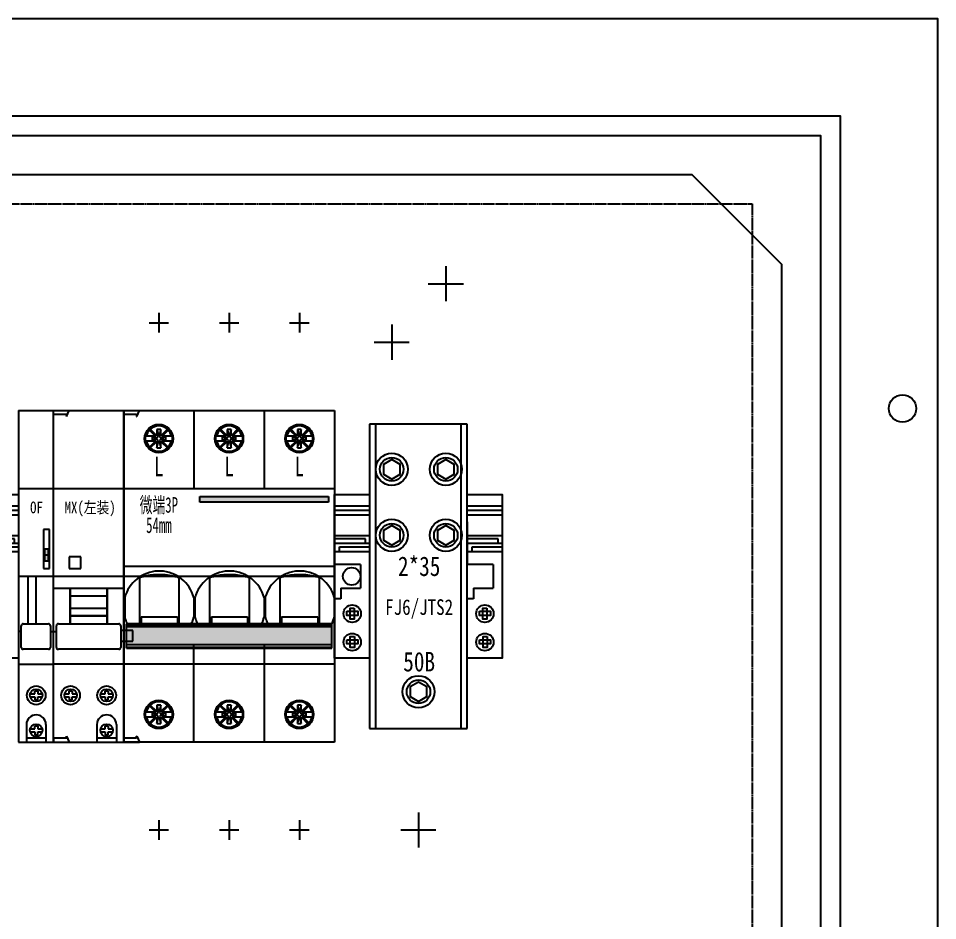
# Model space of a CAD drawing. Extents: x 990312 to 991012, y 80694 to 81594.
# Drawn here: x 990776.3 to 991011.9, y 81363.1 to 81594.4 of the extents above; entities that cross this region are included whole.
import ezdxf
from ezdxf.enums import TextEntityAlignment as Align

# ---------------------------------------------------------------- set-up
doc = ezdxf.new("R2010")
doc.units = 0
doc.header["$MEASUREMENT"] = 0
doc.linetypes.add('LYJS-XX', pattern=[0.35, 0.25, -0.1])
doc.linetypes.add('常规', pattern=[20, 10, 0, 10])
for name, color, linetype in [('EL-TEXT', 3, 'Continuous'), ('LY-JS-BJ', 7, 'Continuous'), ('LY-JS-YQJ', 7, 'Continuous')]:
    doc.layers.add(name, color=color, linetype=linetype)
doc.styles.add('-宋体', font='', dxfattribs={"width": 0.8})
doc.styles.add('LY-SJ-元器件', font='', dxfattribs={"width": 0.6, "height": 4})
doc.styles.get('-宋体').set_extended_font_data('SimSun')
doc.styles.get('LY-SJ-元器件').set_extended_font_data('SimSun')

# ---------------------------------------------------------------- blocks, each defined once
blk = doc.blocks.new('A$C7B1F7792')
at = {"layer": 'LY-JS-BJ', "color": 1}
blk.add_lwpolyline([(-287, 410), (287, 410), (310, 387), (310, -387), (287, -410), (-287, -410), (-310, -387), (-310, 387)], close=True, dxfattribs=at)
blk = doc.blocks.new('端子堵头')
at = {"layer": 'LY-JS-YQJ'}
for p, q in [((0, 39.03), (9, 39.03)), ((0, 37.96), (9, 37.96)), ((0, 36.73), (9, 36.73)), ((0, 35), (0, 24)), ((9, 35), (9, 24)), ((9, 34.58), (9, 33.47)), ((0, 31.48), (9, 31.48)), ((7.97, 30.59), (0, 30.59)), ((0, 29.53), (9, 29.53)), ((1.25, 27.32), (1.25, 28.56)), ((1.25, 28.56), (9, 28.56)), ((7.97, 29.53), (7.97, 30.59)), ((0, 27.32), (9, 27.32)), ((6.66, 24), (0, 24)), ((6.66, 24), (6.66, 18)), ((1.59, 18), (1.59, 15.27)), ((1.59, 18), (6.66, 18)), ((1.59, 15.27), (0, 15.27))]:
    blk.add_line(p, q, dxfattribs=at)
for points in [[(0, 42), (9, 42), (9, 0), (0, 0)], [(3.2, 12.05), (6.01, 12.05), (6.01, 10.99), (3.2, 10.99)], [(5.06, 12.84), (5.06, 10.03), (3.99, 10.03), (3.99, 12.84)], [(3.2, 4.76), (6.01, 4.76), (6.01, 3.69), (3.2, 3.69)], [(5.13, 5.6), (5.13, 2.79), (4.06, 2.79), (4.06, 5.6)]]:
    blk.add_lwpolyline(points, close=True, dxfattribs=at)
for centre in [(4.54, 11.43), (4.54, 4.14)]:
    blk.add_circle(centre, 2.23, dxfattribs=at)
blk = doc.blocks.new('端子50B-2x35 1只')
at = {"color": 1}
for p, q in [((19.53, 118.51), (19.53, 109.51)), ((15.03, 114), (24.03, 114)), ((5.68, 103.51), (5.68, 94.51)), ((1.18, 99), (10.18, 99)), ((12.5, -21.5), (12.5, -30.5)), ((8, -26.01), (17, -26.01))]:
    blk.add_line(p, q, dxfattribs=at)
for p, q in [((25, 78), (0, 78)), ((0, 78), (0, 0)), ((1.5, 78), (1.5, 0)), ((23.5, 0), (23.5, 78)), ((25, 0), (25, 78)), ((0, 0), (25, 0))]:
    blk.add_line(p, q)
for points in [[(5.69, 63.93), (7.85, 65.19), (7.84, 67.68), (5.67, 68.92), (3.52, 67.67), (3.53, 65.17)], [(19.54, 63.93), (21.7, 65.19), (21.69, 67.68), (19.53, 68.92), (17.37, 67.67), (17.38, 65.17)], [(5.69, 47.02), (7.85, 48.27), (7.84, 50.77), (5.67, 52.01), (3.52, 50.75), (3.53, 48.26)], [(19.54, 47.02), (21.7, 48.27), (21.69, 50.77), (19.53, 52.01), (17.37, 50.75), (17.38, 48.26)], [(12.55, 6.92), (14.7, 8.18), (14.7, 10.67), (12.53, 11.91), (10.37, 10.66), (10.38, 8.16)]]:
    blk.add_lwpolyline(points, close=True)
for centre, radius in [((5.68, 66.43), 4.11), ((5.68, 66.43), 3.02), ((19.53, 66.43), 4.11), ((19.53, 66.43), 3.02), ((5.68, 49.51), 4.11), ((5.68, 49.51), 3.02), ((19.53, 49.51), 4.11), ((19.53, 49.51), 3.02), ((12.54, 9.42), 4.11), ((12.54, 9.42), 3.02)]:
    blk.add_circle(centre, radius)
for p in [(-9, 18), (25, 18)]:
    blk.add_blockref('端子堵头', p)
at = {"layer": 'EL-TEXT', "color": 0, "linetype": 'ByBlock', "lineweight": -3, "style": '-宋体', "width": 0.8}
for s, height, p in [('2*35', 5, (12.7, 41.58)), ('FJ6/JTS2', 4, (12.7, 31.11)), ('50B', 5, (12.7, 17.12))]:
    blk.add_text(s, height=height, dxfattribs=at).set_placement(p, align=Align.MIDDLE_CENTER)
blk = doc.blocks.new('微端3P+MX+OF左-81mm-2022.1')
h = blk.add_hatch(color=3)
h.dxf.hatch_style = 1
h.paths.add_polyline_path([(79.5, 19), (79.5, 20.5), (46.5, 20.5), (46.5, 19)])
at = {"ltscale": 10}
h = blk.add_hatch(color=0, dxfattribs=at)
h.set_gradient(color1=(254, 251, 250), one_color=1, tint=1)
h.paths.add_polyline_path([(7.7, 5.5), (6.7, 5.5), (6.7, 4), (7.7, 4)])
h.paths.add_polyline_path([(6.7, 5.5), (7.7, 5.5), (7.7, 7), (6.7, 7)])
h = blk.add_hatch(color=0)
h.dxf.hatch_style = 1
h.paths.add_polyline_path([(80.3, -17.47), (80.3, -12.97), (27.7, -12.97), (27.7, -17.47)])
at = {"color": 1}
for p, q in [((36, 67.5), (36, 62.5)), ((54, 67.5), (54, 62.5)), ((72, 67.5), (72, 62.5)), ((33.5, 65), (38.5, 65)), ((51.5, 65), (56.5, 65)), ((69.5, 65), (74.5, 65)), ((27, 0), (81, 0)), ((36, -62.5), (36, -67.5)), ((54, -62.5), (54, -67.5)), ((72, -62.5), (72, -67.5)), ((33.5, -65), (38.5, -65)), ((51.5, -65), (56.5, -65)), ((69.5, -65), (74.5, -65))]:
    blk.add_line(p, q, dxfattribs=at)
at = {"color": 0}
for p, q in [((0, 42.5), (0, -42.5)), ((0, 42.5), (27, 42.5)), ((9, -42.5), (9, 42.5)), ((27, 42.5), (81, 42.5)), ((27, -42.5), (27, 42.5)), ((45, 42.5), (45, 22.5)), ((63, 42.5), (63, 22.5)), ((81, 42.5), (81, -42.5)), ((27, 22.5), (81, 22.5)), ((81, 2.5), (27, 2.5)), ((2.45, 0), (2.45, -12.16)), ((4.45, 0), (4.45, -12.16)), ((9, -3), (27, -3)), ((13.25, -3), (13.25, -12.16)), ((22.75, -3), (22.75, -12.16)), ((13.25, -5), (22.75, -5)), ((13.25, -8.16), (22.75, -8.16)), ((22.75, -10.16), (13.25, -10.16)), ((0.75, -18.21), (0.75, -12.66)), ((1.25, -12.16), (7.7, -12.16)), ((8.2, -12.66), (8.2, -18.21)), ((9.75, -18.21), (9.75, -12.66)), ((10.25, -12.16), (25.75, -12.16)), ((26.25, -12.66), (26.25, -18.21)), ((0.75, -14.16), (0, -14.16)), ((7.7, -18.71), (1.25, -18.71)), ((45, -42.5), (45, -17.47)), ((63, -17.47), (63, -42.5)), ((81, -22.5), (27, -22.5)), ((3.03, -30.1), (4.18, -30.1)), ((4.18, -30.1), (4.18, -29.35)), ((4.18, -29.35), (4.97, -29.35)), ((4.97, -29.35), (4.97, -30.1)), ((4.97, -30.1), (6.12, -30.1)), ((11.83, -30.1), (12.98, -30.1)), ((12.98, -30.1), (12.98, -29.35)), ((12.98, -29.35), (13.78, -29.35)), ((13.78, -29.35), (13.78, -30.1)), ((13.78, -30.1), (14.92, -30.1)), ((21.08, -30.1), (22.23, -30.1)), ((22.23, -30.1), (22.23, -29.35)), ((22.23, -29.35), (23.03, -29.35)), ((23.03, -29.35), (23.03, -30.1)), ((23.03, -30.1), (24.17, -30.1)), ((3.03, -30.9), (4.18, -30.9)), ((4.18, -30.9), (4.18, -31.65)), ((4.18, -31.65), (4.97, -31.65)), ((4.97, -30.9), (6.12, -30.9)), ((4.97, -31.65), (4.97, -30.9)), ((11.83, -30.9), (12.98, -30.9)), ((12.98, -30.9), (12.98, -31.65)), ((12.98, -31.65), (13.78, -31.65)), ((13.78, -31.65), (13.78, -30.9)), ((13.78, -30.9), (14.92, -30.9)), ((21.08, -30.9), (22.23, -30.9)), ((22.23, -30.9), (22.23, -31.65)), ((22.23, -31.65), (23.03, -31.65)), ((23.03, -31.65), (23.03, -30.9)), ((23.03, -30.9), (24.17, -30.9)), ((3.03, -39.06), (4.18, -39.06)), ((3.03, -39.86), (4.18, -39.86)), ((4.18, -39.06), (4.18, -38.31)), ((4.18, -38.31), (4.97, -38.31)), ((4.18, -39.86), (4.18, -40.61)), ((4.97, -38.31), (4.97, -39.06)), ((4.97, -39.06), (6.12, -39.06)), ((4.97, -40.61), (4.97, -39.86)), ((4.97, -39.86), (6.12, -39.86)), ((21.08, -39.06), (22.23, -39.06)), ((21.08, -39.86), (22.23, -39.86)), ((22.23, -39.06), (22.23, -38.31)), ((22.23, -38.31), (23.03, -38.31)), ((22.23, -39.86), (22.23, -40.61)), ((23.03, -38.31), (23.03, -39.06)), ((23.03, -39.06), (24.17, -39.06)), ((23.03, -39.86), (24.17, -39.86)), ((23.03, -40.61), (23.03, -39.86)), ((4.18, -40.61), (4.97, -40.61)), ((22.23, -40.61), (23.03, -40.61)), ((0, -42.5), (31, -42.5)), ((81, -42.5), (27, -42.5))]:
    blk.add_line(p, q, dxfattribs=at)
at = {"color": 0, "ltscale": 10}
for p, q in [((9, 42.5), (13, 42.5)), ((12.35, 40.96), (13, 42.5)), ((27, 42.5), (31, 42.5)), ((30.35, 40.96), (31, 42.5)), ((12.3, 41.5), (9, 41.5)), ((12.3, 41.5), (12.3, 40.96)), ((12.3, 40.96), (12.3, 40.96)), ((12.3, 40.96), (12.35, 40.96)), ((30.3, 41.5), (27, 41.5)), ((30.3, 41.5), (30.3, 40.96)), ((30.3, 40.96), (30.35, 40.96)), ((30.3, 40.96), (30.3, 40.96)), ((6.45, 12), (6.45, 2)), ((7.95, 12), (6.45, 12)), ((7.95, 2), (7.95, 12)), ((6.7, 7), (6.7, 4)), ((7.7, 7), (6.7, 7)), ((6.7, 5.5), (7.7, 5.5)), ((7.7, 4), (7.7, 7)), ((16, 5), (13, 5)), ((13, 5), (13, 2)), ((16, 2), (16, 5)), ((6.7, 4), (7.7, 4)), ((6.45, 2), (7.95, 2)), ((13, 2), (16, 2)), ((29.3, -13.86), (26.25, -13.86)), ((29.3, -16.58), (29.3, -13.86)), ((26.25, -16.58), (29.3, -16.58)), ((0, -22.5), (9, -22.5)), ((2.07, -38), (2.07, -42.5)), ((7.07, -38), (7.07, -42.5)), ((20.12, -38), (20.12, -42.5)), ((25.12, -38), (25.12, -42.5)), ((7.07, -41.5), (2.07, -41.5)), ((9, -41.5), (9, -42.5)), ((12.3, -41.5), (9, -41.5)), ((12.3, -41.5), (12.3, -40.96)), ((12.3, -40.96), (12.35, -40.96)), ((12.3, -40.96), (12.3, -40.96)), ((12.35, -40.96), (13, -42.5)), ((25.12, -41.5), (20.12, -41.5)), ((27, -41.5), (27, -42.5)), ((30.3, -41.5), (27, -41.5)), ((30.3, -40.96), (30.3, -40.96)), ((30.3, -41.5), (30.3, -40.96)), ((30.3, -40.96), (30.35, -40.96)), ((30.35, -40.96), (31, -42.5))]:
    blk.add_line(p, q, dxfattribs=at)
at = {"color": 0, "linetype": 'ByBlock'}
blk.add_line((27, 42.5), (27, -42.5), dxfattribs=at)
at = {"color": 0, "linetype": 'Continuous', "lineweight": 25}
for p, q in [((33.7, 37.82), (33.49, 37.61)), ((33.81, 37.71), (33.7, 37.82)), ((35.39, 36.13), (33.81, 37.71)), ((38.19, 37.71), (36.61, 36.13)), ((38.3, 37.82), (38.19, 37.71)), ((38.51, 37.61), (38.3, 37.82)), ((51.7, 37.82), (51.49, 37.61)), ((51.81, 37.71), (51.7, 37.82)), ((53.39, 36.13), (51.81, 37.71)), ((56.19, 37.71), (54.61, 36.13)), ((56.3, 37.82), (56.19, 37.71)), ((56.51, 37.61), (56.3, 37.82)), ((69.7, 37.82), (69.49, 37.61)), ((69.81, 37.71), (69.7, 37.82)), ((71.39, 36.13), (69.81, 37.71)), ((74.19, 37.71), (72.61, 36.13)), ((74.3, 37.82), (74.19, 37.71)), ((74.51, 37.61), (74.3, 37.82)), ((34.95, 35.91), (32.59, 35.91)), ((33.49, 37.61), (33.6, 37.5)), ((33.6, 37.5), (35.15, 35.95)), ((34.25, 35.91), (34.25, 34.71)), ((34.25, 35.91), (35, 35.46)), ((35, 35.46), (35, 35.16)), ((35.25, 35.46), (35, 35.46)), ((36.5, 37.66), (35.5, 37.66)), ((35.5, 37.66), (35.5, 36.46)), ((35.5, 37.66), (35.85, 36.31)), ((35.5, 36.46), (35.85, 35.96)), ((36.15, 36.31), (35.85, 36.31)), ((35.85, 36.31), (35.85, 35.96)), ((36.5, 37.66), (36.15, 36.31)), ((36.5, 36.46), (36.15, 35.96)), ((36.15, 35.96), (36.15, 36.31)), ((36.5, 36.46), (36.5, 37.66)), ((37, 35.46), (36.75, 35.46)), ((36.85, 35.95), (38.4, 37.5)), ((37.75, 35.91), (37, 35.46)), ((37, 35.16), (37, 35.46)), ((39.42, 35.91), (37.05, 35.91)), ((37.75, 34.71), (37.75, 35.91)), ((38.4, 37.5), (38.51, 37.61)), ((52.95, 35.91), (50.59, 35.91)), ((51.49, 37.61), (51.6, 37.5)), ((51.6, 37.5), (53.15, 35.95)), ((52.25, 35.91), (52.25, 34.71)), ((52.25, 35.91), (53, 35.46)), ((53, 35.46), (53, 35.16)), ((53.25, 35.46), (53, 35.46)), ((54.5, 37.66), (53.5, 37.66)), ((53.5, 37.66), (53.5, 36.46)), ((53.5, 37.66), (53.85, 36.31)), ((53.5, 36.46), (53.85, 35.96)), ((53.85, 36.31), (53.85, 35.96)), ((54.15, 36.31), (53.85, 36.31)), ((54.5, 37.66), (54.15, 36.31)), ((54.5, 36.46), (54.15, 35.96)), ((54.15, 35.96), (54.15, 36.31)), ((54.5, 36.46), (54.5, 37.66)), ((55, 35.46), (54.75, 35.46)), ((54.85, 35.95), (56.4, 37.5)), ((55.75, 35.91), (55, 35.46)), ((55, 35.16), (55, 35.46)), ((57.42, 35.91), (55.05, 35.91)), ((55.75, 34.71), (55.75, 35.91)), ((56.4, 37.5), (56.51, 37.61)), ((70.95, 35.91), (68.59, 35.91)), ((69.49, 37.61), (69.6, 37.5)), ((69.6, 37.5), (71.15, 35.95)), ((70.25, 35.91), (70.25, 34.71)), ((70.25, 35.91), (71, 35.46)), ((71, 35.46), (71, 35.16)), ((71.25, 35.46), (71, 35.46)), ((71.5, 37.66), (71.85, 36.31)), ((72.5, 37.66), (71.5, 37.66)), ((71.5, 37.66), (71.5, 36.46)), ((71.5, 36.46), (71.85, 35.96)), ((71.85, 36.31), (71.85, 35.96)), ((72.15, 36.31), (71.85, 36.31)), ((72.5, 37.66), (72.15, 36.31)), ((72.5, 36.46), (72.15, 35.96)), ((72.15, 35.96), (72.15, 36.31)), ((72.5, 36.46), (72.5, 37.66)), ((73, 35.46), (72.75, 35.46)), ((72.85, 35.95), (74.4, 37.5)), ((73.75, 35.91), (73, 35.46)), ((73, 35.16), (73, 35.46)), ((75.42, 35.91), (73.05, 35.91)), ((73.75, 34.71), (73.75, 35.91)), ((74.4, 37.5), (74.51, 37.61)), ((32.58, 34.71), (34.95, 34.71)), ((33.6, 33.12), (33.49, 33.01)), ((33.49, 33.01), (33.7, 32.8)), ((35.15, 34.67), (33.6, 33.12)), ((33.81, 32.91), (35.39, 34.49)), ((34.25, 34.71), (35, 35.16)), ((35, 35.16), (35.25, 35.16)), ((35.5, 34.16), (35.85, 34.65)), ((35.5, 32.96), (35.85, 34.31)), ((35.5, 34.16), (35.5, 32.96)), ((35.85, 34.65), (35.85, 34.31)), ((35.85, 34.31), (36.15, 34.31)), ((36.5, 34.16), (36.15, 34.66)), ((36.15, 34.31), (36.15, 34.66)), ((36.15, 34.31), (36.5, 32.96)), ((36.5, 32.96), (36.5, 34.16)), ((36.61, 34.49), (38.19, 32.91)), ((36.75, 35.16), (37, 35.16)), ((38.4, 33.12), (36.85, 34.67)), ((37.75, 34.71), (37, 35.16)), ((37.05, 34.71), (39.41, 34.71)), ((38.3, 32.8), (38.51, 33.01)), ((38.51, 33.01), (38.4, 33.12)), ((50.58, 34.71), (52.95, 34.71)), ((51.6, 33.12), (51.49, 33.01)), ((51.49, 33.01), (51.7, 32.8)), ((53.15, 34.67), (51.6, 33.12)), ((51.81, 32.91), (53.39, 34.49)), ((52.25, 34.71), (53, 35.16)), ((53, 35.16), (53.25, 35.16)), ((53.5, 34.16), (53.85, 34.65)), ((53.5, 32.96), (53.85, 34.31)), ((53.5, 34.16), (53.5, 32.96)), ((53.85, 34.65), (53.85, 34.31)), ((53.85, 34.31), (54.15, 34.31)), ((54.15, 34.31), (54.15, 34.66)), ((54.5, 34.16), (54.15, 34.66)), ((54.15, 34.31), (54.5, 32.96)), ((54.5, 32.96), (54.5, 34.16)), ((54.61, 34.49), (56.19, 32.91)), ((54.75, 35.16), (55, 35.16)), ((56.4, 33.12), (54.85, 34.67)), ((55.75, 34.71), (55, 35.16)), ((55.05, 34.71), (57.41, 34.71)), ((56.3, 32.8), (56.51, 33.01)), ((56.51, 33.01), (56.4, 33.12)), ((68.58, 34.71), (70.95, 34.71)), ((69.6, 33.12), (69.49, 33.01)), ((69.49, 33.01), (69.7, 32.8)), ((71.15, 34.67), (69.6, 33.12)), ((69.81, 32.91), (71.39, 34.49)), ((70.25, 34.71), (71, 35.16)), ((71, 35.16), (71.25, 35.16)), ((71.5, 34.16), (71.85, 34.65)), ((71.5, 32.96), (71.85, 34.31)), ((71.5, 34.16), (71.5, 32.96)), ((71.85, 34.65), (71.85, 34.31)), ((71.85, 34.31), (72.15, 34.31)), ((72.15, 34.31), (72.15, 34.66)), ((72.5, 34.16), (72.15, 34.66)), ((72.15, 34.31), (72.5, 32.96)), ((72.5, 32.96), (72.5, 34.16)), ((72.61, 34.49), (74.19, 32.91)), ((72.75, 35.16), (73, 35.16)), ((74.4, 33.12), (72.85, 34.67)), ((73.75, 34.71), (73, 35.16)), ((73.05, 34.71), (75.41, 34.71)), ((74.3, 32.8), (74.51, 33.01)), ((74.51, 33.01), (74.4, 33.12)), ((33.7, 32.8), (33.81, 32.91)), ((35.5, 32.96), (36.5, 32.96)), ((36, 31.81), (36, 32.06)), ((38.19, 32.91), (38.3, 32.8)), ((51.7, 32.8), (51.81, 32.91)), ((53.5, 32.96), (54.5, 32.96)), ((54, 31.81), (54, 32.06)), ((56.19, 32.91), (56.3, 32.8)), ((69.7, 32.8), (69.81, 32.91)), ((71.5, 32.96), (72.5, 32.96)), ((72, 31.81), (72, 32.06)), ((74.19, 32.91), (74.3, 32.8)), ((31.1, -12.22), (31.1, -0.35)), ((41.1, -0.35), (41.1, -12.22)), ((49.1, -12.22), (49.1, -0.35)), ((59.1, -0.35), (59.1, -12.22)), ((67.1, -12.22), (67.1, -0.35)), ((77.1, -0.35), (77.1, -12.22)), ((27.25, -5.47), (27.25, -10.49)), ((44.95, -5.47), (44.95, -10.49)), ((45.25, -5.47), (45.25, -10.49)), ((62.95, -5.47), (62.95, -10.49)), ((63.25, -5.47), (63.25, -10.49)), ((80.95, -5.47), (80.95, -10.49)), ((31.45, -10.38), (31.45, -12.22)), ((31.45, -10.38), (40.75, -10.38)), ((40.75, -10.38), (40.75, -12.22)), ((49.45, -10.38), (49.45, -12.22)), ((49.45, -10.38), (58.75, -10.38)), ((58.75, -10.38), (58.75, -12.22)), ((67.45, -10.38), (76.75, -10.38)), ((67.45, -10.38), (67.45, -12.22)), ((76.75, -10.38), (76.75, -12.22)), ((80.3, -12.22), (27.7, -12.22)), ((27.7, -18.44), (27.7, -12.22)), ((80.3, -12.44), (27.7, -12.44)), ((80.3, -12.97), (27.7, -12.97)), ((80.3, -18.44), (80.3, -12.22)), ((27.7, -17.47), (80.3, -17.47)), ((27.7, -18.13), (80.3, -18.13)), ((27.7, -18.44), (80.3, -18.44)), ((33.7, -32.89), (33.49, -33.1)), ((33.81, -33), (33.7, -32.89)), ((38.3, -32.89), (38.19, -33)), ((38.51, -33.1), (38.3, -32.89)), ((51.7, -32.89), (51.49, -33.1)), ((51.81, -33), (51.7, -32.89)), ((56.3, -32.89), (56.19, -33)), ((56.51, -33.1), (56.3, -32.89)), ((69.7, -32.89), (69.49, -33.1)), ((69.81, -33), (69.7, -32.89)), ((74.3, -32.89), (74.19, -33)), ((74.51, -33.1), (74.3, -32.89)), ((34.95, -34.8), (32.59, -34.8)), ((33.49, -33.1), (33.6, -33.21)), ((33.6, -33.21), (35.15, -34.76)), ((35.39, -34.58), (33.81, -33)), ((34.25, -34.8), (34.25, -36)), ((34.25, -34.8), (35, -35.25)), ((35, -35.25), (35, -35.55)), ((35.25, -35.25), (35, -35.25)), ((35.5, -33.05), (35.85, -34.4)), ((35.5, -33.05), (35.5, -34.25)), ((36.5, -33.05), (35.5, -33.05)), ((35.5, -34.25), (35.85, -34.75)), ((36.15, -34.4), (35.85, -34.4)), ((35.85, -34.4), (35.85, -34.75)), ((36.5, -33.05), (36.15, -34.4)), ((36.5, -34.25), (36.15, -34.75)), ((36.15, -34.75), (36.15, -34.4)), ((36.5, -34.25), (36.5, -33.05)), ((38.19, -33), (36.61, -34.58)), ((37, -35.25), (36.75, -35.25)), ((36.85, -34.76), (38.4, -33.21)), ((37.75, -34.8), (37, -35.25)), ((37, -35.55), (37, -35.25)), ((39.42, -34.8), (37.05, -34.8)), ((37.75, -36), (37.75, -34.8)), ((38.4, -33.21), (38.51, -33.1)), ((52.95, -34.8), (50.59, -34.8)), ((51.49, -33.1), (51.6, -33.21)), ((51.6, -33.21), (53.15, -34.76)), ((53.39, -34.58), (51.81, -33)), ((52.25, -34.8), (52.25, -36)), ((52.25, -34.8), (53, -35.25)), ((53, -35.25), (53, -35.55)), ((53.25, -35.25), (53, -35.25)), ((53.5, -33.05), (53.5, -34.25)), ((53.5, -33.05), (53.85, -34.4)), ((54.5, -33.05), (53.5, -33.05)), ((53.5, -34.25), (53.85, -34.75)), ((54.15, -34.4), (53.85, -34.4)), ((53.85, -34.4), (53.85, -34.75)), ((54.5, -33.05), (54.15, -34.4)), ((54.5, -34.25), (54.15, -34.75)), ((54.15, -34.75), (54.15, -34.4)), ((54.5, -34.25), (54.5, -33.05)), ((56.19, -33), (54.61, -34.58)), ((55, -35.25), (54.75, -35.25)), ((54.85, -34.76), (56.4, -33.21)), ((55.75, -34.8), (55, -35.25)), ((55, -35.55), (55, -35.25)), ((57.42, -34.8), (55.05, -34.8)), ((55.75, -36), (55.75, -34.8)), ((56.4, -33.21), (56.51, -33.1)), ((70.95, -34.8), (68.59, -34.8)), ((69.49, -33.1), (69.6, -33.21)), ((69.6, -33.21), (71.15, -34.76)), ((71.39, -34.58), (69.81, -33)), ((70.25, -34.8), (71, -35.25)), ((70.25, -34.8), (70.25, -36)), ((71, -35.25), (71, -35.55)), ((71.25, -35.25), (71, -35.25)), ((71.5, -33.05), (71.85, -34.4)), ((72.5, -33.05), (71.5, -33.05)), ((71.5, -33.05), (71.5, -34.25)), ((71.5, -34.25), (71.85, -34.75)), ((71.85, -34.4), (71.85, -34.75)), ((72.15, -34.4), (71.85, -34.4)), ((72.5, -33.05), (72.15, -34.4)), ((72.5, -34.25), (72.15, -34.75)), ((72.15, -34.75), (72.15, -34.4)), ((72.5, -34.25), (72.5, -33.05)), ((74.19, -33), (72.61, -34.58)), ((73, -35.25), (72.75, -35.25)), ((72.85, -34.76), (74.4, -33.21)), ((73.75, -34.8), (73, -35.25)), ((73, -35.55), (73, -35.25)), ((75.42, -34.8), (73.05, -34.8)), ((73.75, -36), (73.75, -34.8)), ((74.4, -33.21), (74.51, -33.1)), ((32.58, -36), (34.95, -36)), ((33.6, -37.59), (33.49, -37.7)), ((35.15, -36.04), (33.6, -37.59)), ((33.81, -37.8), (35.39, -36.22)), ((34.25, -36), (35, -35.55)), ((35, -35.55), (35.25, -35.55)), ((35.5, -36.55), (35.85, -36.05)), ((35.5, -37.75), (35.85, -36.4)), ((35.5, -36.55), (35.5, -37.75)), ((35.85, -36.05), (35.85, -36.4)), ((35.85, -36.4), (36.15, -36.4)), ((36.5, -36.55), (36.15, -36.05)), ((36.15, -36.4), (36.15, -36.05)), ((36.15, -36.4), (36.5, -37.75)), ((36.5, -37.75), (36.5, -36.55)), ((36.61, -36.22), (38.19, -37.8)), ((36.75, -35.55), (37, -35.55)), ((38.4, -37.59), (36.85, -36.04)), ((37.75, -36), (37, -35.55)), ((37.05, -36), (39.41, -36)), ((38.51, -37.7), (38.4, -37.59)), ((50.58, -36), (52.95, -36)), ((51.6, -37.59), (51.49, -37.7)), ((53.15, -36.04), (51.6, -37.59)), ((51.81, -37.8), (53.39, -36.22)), ((52.25, -36), (53, -35.55)), ((53, -35.55), (53.25, -35.55)), ((53.5, -36.55), (53.85, -36.05)), ((53.5, -37.75), (53.85, -36.4)), ((53.5, -36.55), (53.5, -37.75)), ((53.85, -36.05), (53.85, -36.4)), ((53.85, -36.4), (54.15, -36.4)), ((54.15, -36.4), (54.15, -36.05)), ((54.5, -36.55), (54.15, -36.05)), ((54.15, -36.4), (54.5, -37.75)), ((54.5, -37.75), (54.5, -36.55)), ((54.61, -36.22), (56.19, -37.8)), ((54.75, -35.55), (55, -35.55)), ((56.4, -37.59), (54.85, -36.04)), ((55.75, -36), (55, -35.55)), ((55.05, -36), (57.41, -36)), ((56.51, -37.7), (56.4, -37.59)), ((68.58, -36), (70.95, -36)), ((69.6, -37.59), (69.49, -37.7)), ((71.15, -36.04), (69.6, -37.59)), ((69.81, -37.8), (71.39, -36.22)), ((70.25, -36), (71, -35.55)), ((71, -35.55), (71.25, -35.55)), ((71.5, -36.55), (71.85, -36.05)), ((71.5, -37.75), (71.85, -36.4)), ((71.5, -36.55), (71.5, -37.75)), ((71.85, -36.05), (71.85, -36.4)), ((71.85, -36.4), (72.15, -36.4)), ((72.15, -36.4), (72.15, -36.05)), ((72.5, -36.55), (72.15, -36.05)), ((72.15, -36.4), (72.5, -37.75)), ((72.5, -37.75), (72.5, -36.55)), ((72.61, -36.22), (74.19, -37.8)), ((72.75, -35.55), (73, -35.55)), ((74.4, -37.59), (72.85, -36.04)), ((73.75, -36), (73, -35.55)), ((73.05, -36), (75.41, -36)), ((74.51, -37.7), (74.4, -37.59)), ((33.49, -37.7), (33.7, -37.91)), ((33.7, -37.91), (33.81, -37.8)), ((35.5, -37.75), (36.5, -37.75)), ((36, -38.9), (36, -38.65)), ((38.19, -37.8), (38.3, -37.91)), ((38.3, -37.91), (38.51, -37.7)), ((51.49, -37.7), (51.7, -37.91)), ((51.7, -37.91), (51.81, -37.8)), ((53.5, -37.75), (54.5, -37.75)), ((54, -38.9), (54, -38.65)), ((56.19, -37.8), (56.3, -37.91)), ((56.3, -37.91), (56.51, -37.7)), ((69.49, -37.7), (69.7, -37.91)), ((69.7, -37.91), (69.81, -37.8)), ((71.5, -37.75), (72.5, -37.75)), ((72, -38.9), (72, -38.65)), ((74.19, -37.8), (74.3, -37.91)), ((74.3, -37.91), (74.51, -37.7))]:
    blk.add_line(p, q, dxfattribs=at)
at = {"color": 0, "ltscale": 0.3}
for p, q in [((0, 22.5), (27, 22.5)), ((13.25, -12.16), (13.25, -3)), ((13.25, -3), (13.25, -3)), ((13.25, -3), (22.75, -3)), ((22.75, -12.16), (22.75, -3)), ((22.75, -3), (22.75, -3)), ((4.45, -10.16), (4.45, -10.16)), ((13.25, -10.16), (13.25, -10.16)), ((13.25, -10.16), (22.75, -10.16)), ((22.75, -10.16), (22.75, -10.16)), ((8.2, -14.16), (9.75, -14.16)), ((25.75, -18.71), (10.25, -18.71)), ((27, -22.5), (9, -22.5))]:
    blk.add_line(p, q, dxfattribs=at)
at = {"color": 3}
for p, q in [((46.5, 20.5), (79.5, 20.5)), ((46.5, 19), (46.5, 20.5)), ((79.5, 19), (46.5, 19)), ((79.5, 20.5), (79.5, 19))]:
    blk.add_line(p, q, dxfattribs=at)
at = {"color": 1, "lineweight": -3}
blk.add_line((0, 0), (27, 0), dxfattribs=at)
at = {"color": 0}
for centre, radius in [((36, 35.31), 3.64), ((36, 35.31), 3.39), ((54, 35.31), 3.64), ((54, 35.31), 3.39), ((72, 35.31), 3.64), ((72, 35.31), 3.39), ((4.57, -30.5), 2.4), ((13.38, -30.5), 2.4), ((22.62, -30.5), 2.4), ((4.57, -30.5), 1.6), ((13.38, -30.5), 1.6), ((22.62, -30.5), 1.6), ((36, -35.4), 3.64), ((36, -35.4), 3.39), ((54, -35.4), 3.64), ((54, -35.4), 3.39), ((72, -35.4), 3.64), ((72, -35.4), 3.39), ((4.57, -39.46), 1.6), ((22.62, -39.46), 1.6)]:
    blk.add_circle(centre, radius, dxfattribs=at)
at = {"color": 0, "linetype": 'Continuous', "lineweight": 25}
for centre in [(36, 35.31), (54, 35.31), (72, 35.31), (36, -35.4), (54, -35.4), (72, -35.4)]:
    blk.add_circle(centre, 3.5, dxfattribs=at)
for centre, radius, start, end in [((36, 35.31), 3.25, 47.6454, 132.3546), ((54, 35.31), 3.25, 47.6454, 132.3546), ((72, 35.31), 3.25, 47.6454, 132.3546), ((36, 35.31), 3.25, 137.6454, 169.3613), ((34.95, 36.46), 0.552, 270, 360), ((35.06, 37.76), 2.31, 274.6869, 276.011), ((35.18, 36.73), 1.27, 275.7409, 278.1372), ((35.25, 36.21), 0.747, 278.1332, 282.1859), ((35.31, 35.96), 0.494, 282.0203, 298.836), ((35.23, 36.09), 0.641, 299.0084, 316.9423), ((35.33, 36), 0.506, 316.5183, 337.4465), ((35.03, 36.13), 0.834, 337.6013, 343.0532), ((33.62, 36.56), 2.31, 342.9388, 344.9228), ((38.38, 36.56), 2.31, 195.0773, 196.4013), ((37.39, 36.26), 1.27, 196.1312, 198.5273), ((36.89, 36.09), 0.747, 198.5233, 202.5755), ((36.65, 35.99), 0.49, 202.3673, 217.7617), ((36.77, 36.09), 0.636, 218.1132, 238.5766), ((36.7, 35.97), 0.5, 238.269, 257.922), ((37.05, 36.46), 0.552, 180, 270), ((36.77, 36.3), 0.834, 257.9903, 263.442), ((36.94, 37.76), 2.31, 263.3277, 265.3115), ((36, 35.31), 3.25, 10.6387, 42.3546), ((54, 35.31), 3.25, 137.6454, 169.3613), ((52.95, 36.46), 0.552, 270, 360), ((53.06, 37.76), 2.31, 274.6869, 276.011), ((53.18, 36.73), 1.27, 275.7409, 278.1372), ((53.25, 36.21), 0.747, 278.1332, 282.1859), ((53.31, 35.96), 0.494, 282.0203, 298.836), ((53.23, 36.09), 0.641, 299.0084, 316.9423), ((53.33, 36), 0.506, 316.5183, 337.4465), ((53.03, 36.13), 0.834, 337.6013, 343.0532), ((51.62, 36.56), 2.31, 342.9388, 344.9228), ((56.38, 36.56), 2.31, 195.0773, 196.4013), ((55.39, 36.26), 1.27, 196.1312, 198.5273), ((54.89, 36.09), 0.747, 198.5233, 202.5755), ((54.65, 35.99), 0.49, 202.3673, 217.7617), ((54.77, 36.09), 0.636, 218.1132, 238.5766), ((54.7, 35.97), 0.5, 238.269, 257.922), ((55.05, 36.46), 0.552, 180, 270), ((54.77, 36.3), 0.834, 257.9903, 263.442), ((54.94, 37.76), 2.31, 263.3277, 265.3115), ((54, 35.31), 3.25, 10.6387, 42.3546), ((72, 35.31), 3.25, 137.6454, 169.3613), ((70.95, 36.46), 0.552, 270, 360), ((71.06, 37.76), 2.31, 274.6869, 276.011), ((71.18, 36.73), 1.27, 275.7409, 278.1372), ((71.25, 36.21), 0.747, 278.1332, 282.1859), ((71.31, 35.96), 0.494, 282.0203, 298.836), ((71.23, 36.09), 0.641, 299.0084, 316.9423), ((71.33, 36), 0.506, 316.5183, 337.4465), ((71.03, 36.13), 0.834, 337.6013, 343.0532), ((69.62, 36.56), 2.31, 342.9388, 344.9228), ((74.38, 36.56), 2.31, 195.0773, 196.4013), ((73.39, 36.26), 1.27, 196.1312, 198.5273), ((72.89, 36.09), 0.747, 198.5233, 202.5755), ((72.65, 35.99), 0.49, 202.3673, 217.7617), ((72.77, 36.09), 0.636, 218.1132, 238.5766), ((72.7, 35.97), 0.5, 238.269, 257.922), ((73.05, 36.46), 0.552, 180, 270), ((72.77, 36.3), 0.834, 257.9903, 263.442), ((72.94, 37.76), 2.31, 263.3277, 265.3115), ((72, 35.31), 3.25, 10.6387, 42.3546), ((36, 35.31), 3.25, 190.6387, 222.3546), ((34.95, 34.16), 0.552, 0, 90), ((35.06, 32.85), 2.31, 83.234, 85.2255), ((35.23, 34.32), 0.834, 77.8753, 83.3489), ((35.3, 34.65), 0.5, 58.0737, 77.8061), ((35.23, 34.53), 0.636, 37.8376, 58.3835), ((35.35, 34.62), 0.49, 22.029, 37.4855), ((35.11, 34.52), 0.747, 18.1694, 22.2379), ((34.61, 34.36), 1.27, 15.7681, 18.1735), ((33.61, 34.07), 2.31, 14.7102, 16.0393), ((38.38, 34.06), 2.31, 162.9388, 164.9228), ((36.97, 34.49), 0.834, 157.6013, 163.0532), ((36.67, 34.62), 0.506, 136.5183, 157.4465), ((36.77, 34.53), 0.641, 119.0082, 136.9423), ((36.69, 34.65), 0.494, 102.021, 118.8359), ((37.05, 34.16), 0.552, 90, 180), ((36.75, 34.41), 0.747, 98.1342, 102.1867), ((36.82, 33.89), 1.27, 95.7421, 98.1383), ((36.94, 32.85), 2.31, 94.6881, 96.0122), ((36, 35.31), 3.25, 317.6454, 349.3613), ((54, 35.31), 3.25, 190.6387, 222.3546), ((52.95, 34.16), 0.552, 0, 90), ((53.06, 32.85), 2.31, 83.234, 85.2255), ((53.23, 34.32), 0.834, 77.8753, 83.3489), ((53.3, 34.65), 0.5, 58.0737, 77.8061), ((53.23, 34.53), 0.636, 37.8376, 58.3835), ((53.35, 34.62), 0.49, 22.029, 37.4855), ((53.11, 34.52), 0.747, 18.1694, 22.2379), ((52.61, 34.36), 1.27, 15.7681, 18.1735), ((51.61, 34.07), 2.31, 14.7102, 16.0393), ((56.38, 34.06), 2.31, 162.9388, 164.9228), ((54.97, 34.49), 0.834, 157.6013, 163.0532), ((54.67, 34.62), 0.506, 136.5183, 157.4465), ((54.77, 34.53), 0.641, 119.0082, 136.9423), ((54.69, 34.65), 0.494, 102.021, 118.8359), ((55.05, 34.16), 0.552, 90, 180), ((54.75, 34.41), 0.747, 98.1342, 102.1867), ((54.82, 33.89), 1.27, 95.7421, 98.1383), ((54.94, 32.85), 2.31, 94.6881, 96.0122), ((54, 35.31), 3.25, 317.6454, 349.3613), ((72, 35.31), 3.25, 190.6387, 222.3546), ((70.95, 34.16), 0.552, 0, 90), ((71.06, 32.85), 2.31, 83.234, 85.2255), ((71.23, 34.32), 0.834, 77.8753, 83.3489), ((71.3, 34.65), 0.5, 58.0737, 77.8061), ((71.23, 34.53), 0.636, 37.8376, 58.3835), ((71.35, 34.62), 0.49, 22.029, 37.4855), ((71.11, 34.52), 0.747, 18.1694, 22.2379), ((70.61, 34.36), 1.27, 15.7681, 18.1735), ((69.61, 34.07), 2.31, 14.7102, 16.0393), ((74.38, 34.06), 2.31, 162.9388, 164.9228), ((72.97, 34.49), 0.834, 157.6013, 163.0532), ((72.67, 34.62), 0.506, 136.5183, 157.4465), ((72.77, 34.53), 0.641, 119.0082, 136.9423), ((72.69, 34.65), 0.494, 102.021, 118.8359), ((73.05, 34.16), 0.552, 90, 180), ((72.75, 34.41), 0.747, 98.1342, 102.1867), ((72.82, 33.89), 1.27, 95.7421, 98.1383), ((72.94, 32.85), 2.31, 94.6881, 96.0122), ((72, 35.31), 3.25, 317.6454, 349.3613), ((36, 35.31), 3.25, 227.6454, 312.3546), ((54, 35.31), 3.25, 227.6454, 312.3546), ((72, 35.31), 3.25, 227.6454, 312.3546), ((36.14, -7.83), 9.19, 87.8849, 160.4296), ((35.91, -15.23), 15.64, 94.6966, 107.9265), ((36.1, -16.72), 17.13, 89.9904, 94.9002), ((36.13, -16.15), 16.57, 75.7297, 90.1184), ((36.04, -7.86), 9.23, 15.0474, 87.2502), ((54.14, -7.83), 9.19, 87.8849, 160.4296), ((53.91, -15.23), 15.64, 94.6966, 107.9265), ((54.1, -16.72), 17.13, 89.9904, 94.9002), ((54.13, -16.15), 16.57, 75.7297, 90.1184), ((54.04, -7.86), 9.23, 15.0474, 87.2502), ((72.14, -7.83), 9.19, 87.8849, 160.4296), ((71.91, -15.23), 15.64, 94.6966, 107.9265), ((72.1, -16.72), 17.13, 89.9904, 94.9002), ((72.13, -16.15), 16.57, 75.7297, 90.1184), ((72.04, -7.86), 9.23, 15.0474, 87.2502), ((37, -12.56), 12.88, 72.7867, 75.5196), ((32.82, -26.43), 27.36, 72.3845, 73.0215), ((55, -12.56), 12.88, 72.7867, 75.5196), ((50.82, -26.43), 27.36, 72.3845, 73.0215), ((73, -12.56), 12.88, 72.7867, 75.5196), ((68.82, -26.43), 27.36, 72.3845, 73.0215), ((36.37, -7.98), 9.46, 160.057, 164.6179), ((54.37, -7.98), 9.46, 160.057, 164.6179), ((72.37, -7.98), 9.46, 160.057, 164.6179), ((56.64, -1.83), 30.64, 196.4297, 196.8694), ((43.57, -5.82), 16.98, 196.781, 197.5735), ((37.04, -7.88), 10.13, 197.5731, 198.8992), ((33.94, -8.95), 6.85, 198.859, 201.3043), ((31.95, -9.74), 4.71, 201.1482, 208.2485), ((40.65, -9.95), 4.27, 329.3774, 337.9794), ((38.23, -8.97), 6.88, 337.958, 342.3373), ((32.6, -7.13), 12.8, 342.1258, 343.1767), ((15.26, -1.89), 30.91, 343.1981, 343.8522), ((74.64, -1.83), 30.64, 196.4297, 196.8694), ((61.57, -5.82), 16.98, 196.781, 197.5735), ((55.04, -7.88), 10.13, 197.5731, 198.8992), ((51.94, -8.95), 6.85, 198.859, 201.3043), ((49.95, -9.74), 4.71, 201.1482, 208.2485), ((58.65, -9.95), 4.27, 329.3774, 337.9794), ((56.23, -8.97), 6.88, 337.958, 342.3373), ((50.6, -7.13), 12.8, 342.1258, 343.1767), ((33.26, -1.89), 30.91, 343.1981, 343.8522), ((92.64, -1.83), 30.64, 196.4297, 196.8694), ((79.57, -5.82), 16.98, 196.781, 197.5735), ((73.04, -7.88), 10.13, 197.5731, 198.8992), ((69.94, -8.95), 6.85, 198.859, 201.3043), ((67.95, -9.74), 4.71, 201.1482, 208.2485), ((76.65, -9.95), 4.27, 329.3774, 337.9794), ((74.23, -8.97), 6.88, 337.958, 342.3373), ((68.6, -7.13), 12.8, 342.1258, 343.1767), ((51.26, -1.89), 30.91, 343.1981, 343.8522), ((40.72, -5.01), 14.67, 208.3279, 209.4703), ((34.43, -6.37), 11.43, 329.2292, 329.8147), ((58.72, -5.01), 14.67, 208.3279, 209.4703), ((52.43, -6.37), 11.43, 329.2292, 329.8147), ((76.72, -5.01), 14.67, 208.3279, 209.4703), ((70.43, -6.37), 11.43, 329.2292, 329.8147), ((36, -35.4), 3.25, 47.6454, 132.3546), ((54, -35.4), 3.25, 47.6454, 132.3546), ((72, -35.4), 3.25, 47.6454, 132.3546), ((36, -35.4), 3.25, 137.6454, 169.3613), ((34.95, -34.25), 0.552, 270, 360), ((35.06, -32.94), 2.31, 274.6869, 276.011), ((35.18, -33.98), 1.27, 275.7409, 278.1372), ((35.25, -34.5), 0.747, 278.1332, 282.1859), ((35.31, -34.74), 0.494, 282.0203, 298.836), ((35.23, -34.62), 0.641, 299.0084, 316.9423), ((35.33, -34.71), 0.506, 316.5183, 337.4465), ((35.03, -34.58), 0.834, 337.6013, 343.0532), ((33.62, -34.15), 2.31, 342.9388, 344.9228), ((38.38, -34.15), 2.31, 195.0773, 196.4013), ((37.39, -34.45), 1.27, 196.1312, 198.5273), ((36.89, -34.61), 0.747, 198.5233, 202.5755), ((36.65, -34.71), 0.49, 202.3673, 217.7617), ((36.77, -34.62), 0.636, 218.1132, 238.5766), ((36.7, -34.74), 0.5, 238.269, 257.922), ((37.05, -34.25), 0.552, 180, 270), ((36.77, -34.41), 0.834, 257.9903, 263.442), ((36.94, -32.94), 2.31, 263.3277, 265.3115), ((36, -35.4), 3.25, 10.6387, 42.3546), ((54, -35.4), 3.25, 137.6454, 169.3613), ((52.95, -34.25), 0.552, 270, 360), ((53.06, -32.94), 2.31, 274.6869, 276.011), ((53.18, -33.98), 1.27, 275.7409, 278.1372), ((53.25, -34.5), 0.747, 278.1332, 282.1859), ((53.31, -34.74), 0.494, 282.0203, 298.836), ((53.23, -34.62), 0.641, 299.0084, 316.9423), ((53.33, -34.71), 0.506, 316.5183, 337.4465), ((53.03, -34.58), 0.834, 337.6013, 343.0532), ((51.62, -34.15), 2.31, 342.9388, 344.9228), ((56.38, -34.15), 2.31, 195.0773, 196.4013), ((55.39, -34.45), 1.27, 196.1312, 198.5273), ((54.89, -34.61), 0.747, 198.5233, 202.5755), ((54.65, -34.71), 0.49, 202.3673, 217.7617), ((54.77, -34.62), 0.636, 218.1132, 238.5766), ((54.7, -34.74), 0.5, 238.269, 257.922), ((55.05, -34.25), 0.552, 180, 270), ((54.77, -34.41), 0.834, 257.9903, 263.442), ((54.94, -32.94), 2.31, 263.3277, 265.3115), ((54, -35.4), 3.25, 10.6387, 42.3546), ((72, -35.4), 3.25, 137.6454, 169.3613), ((70.95, -34.25), 0.552, 270, 360), ((71.06, -32.94), 2.31, 274.6869, 276.011), ((71.18, -33.98), 1.27, 275.7409, 278.1372), ((71.25, -34.5), 0.747, 278.1332, 282.1859), ((71.31, -34.74), 0.494, 282.0203, 298.836), ((71.23, -34.62), 0.641, 299.0084, 316.9423), ((71.33, -34.71), 0.506, 316.5183, 337.4465), ((71.03, -34.58), 0.834, 337.6013, 343.0532), ((69.62, -34.15), 2.31, 342.9388, 344.9228), ((74.38, -34.15), 2.31, 195.0773, 196.4013), ((73.39, -34.45), 1.27, 196.1312, 198.5273), ((72.89, -34.61), 0.747, 198.5233, 202.5755), ((72.65, -34.71), 0.49, 202.3673, 217.7617), ((72.77, -34.62), 0.636, 218.1132, 238.5766), ((72.7, -34.74), 0.5, 238.269, 257.922), ((73.05, -34.25), 0.552, 180, 270), ((72.77, -34.41), 0.834, 257.9903, 263.442), ((72.94, -32.94), 2.31, 263.3277, 265.3115), ((72, -35.4), 3.25, 10.6387, 42.3546), ((36, -35.4), 3.25, 190.6387, 222.3546), ((34.95, -36.55), 0.552, 0, 90), ((35.06, -37.85), 2.31, 83.234, 85.2255), ((35.23, -36.39), 0.834, 77.8753, 83.3489), ((35.3, -36.06), 0.5, 58.0737, 77.8061), ((35.23, -36.18), 0.636, 37.8376, 58.3835), ((35.35, -36.08), 0.49, 22.029, 37.4855), ((35.11, -36.18), 0.747, 18.1694, 22.2379), ((34.61, -36.35), 1.27, 15.7681, 18.1735), ((33.61, -36.64), 2.31, 14.7102, 16.0393), ((38.38, -36.65), 2.31, 162.9388, 164.9228), ((36.97, -36.21), 0.834, 157.6013, 163.0532), ((36.67, -36.09), 0.506, 136.5183, 157.4465), ((36.77, -36.18), 0.641, 119.0082, 136.9423), ((36.69, -36.05), 0.494, 102.021, 118.8359), ((37.05, -36.55), 0.552, 90, 180), ((36.75, -36.3), 0.747, 98.1342, 102.1867), ((36.82, -36.82), 1.27, 95.7421, 98.1383), ((36.94, -37.85), 2.31, 94.6881, 96.0122), ((36, -35.4), 3.25, 317.6454, 349.3613), ((54, -35.4), 3.25, 190.6387, 222.3546), ((52.95, -36.55), 0.552, 0, 90), ((53.06, -37.85), 2.31, 83.234, 85.2255), ((53.23, -36.39), 0.834, 77.8753, 83.3489), ((53.3, -36.06), 0.5, 58.0737, 77.8061), ((53.23, -36.18), 0.636, 37.8376, 58.3835), ((53.35, -36.08), 0.49, 22.029, 37.4855), ((53.11, -36.18), 0.747, 18.1694, 22.2379), ((52.61, -36.35), 1.27, 15.7681, 18.1735), ((51.61, -36.64), 2.31, 14.7102, 16.0393), ((56.38, -36.65), 2.31, 162.9388, 164.9228), ((54.97, -36.21), 0.834, 157.6013, 163.0532), ((54.67, -36.09), 0.506, 136.5183, 157.4465), ((54.77, -36.18), 0.641, 119.0082, 136.9423), ((54.69, -36.05), 0.494, 102.021, 118.8359), ((55.05, -36.55), 0.552, 90, 180), ((54.75, -36.3), 0.747, 98.1342, 102.1867), ((54.82, -36.82), 1.27, 95.7421, 98.1383), ((54.94, -37.85), 2.31, 94.6881, 96.0122), ((54, -35.4), 3.25, 317.6454, 349.3613), ((72, -35.4), 3.25, 190.6387, 222.3546), ((70.95, -36.55), 0.552, 0, 90), ((71.06, -37.85), 2.31, 83.234, 85.2255), ((71.23, -36.39), 0.834, 77.8753, 83.3489), ((71.3, -36.06), 0.5, 58.0737, 77.8061), ((71.23, -36.18), 0.636, 37.8376, 58.3835), ((71.35, -36.08), 0.49, 22.029, 37.4855), ((71.11, -36.18), 0.747, 18.1694, 22.2379), ((70.61, -36.35), 1.27, 15.7681, 18.1735), ((69.61, -36.64), 2.31, 14.7102, 16.0393), ((74.38, -36.65), 2.31, 162.9388, 164.9228), ((72.97, -36.21), 0.834, 157.6013, 163.0532), ((72.67, -36.09), 0.506, 136.5183, 157.4465), ((72.77, -36.18), 0.641, 119.0082, 136.9423), ((72.69, -36.05), 0.494, 102.021, 118.8359), ((73.05, -36.55), 0.552, 90, 180), ((72.75, -36.3), 0.747, 98.1342, 102.1867), ((72.82, -36.82), 1.27, 95.7421, 98.1383), ((72.94, -37.85), 2.31, 94.6881, 96.0122), ((72, -35.4), 3.25, 317.6454, 349.3613), ((36, -35.4), 3.25, 227.6454, 312.3546), ((54, -35.4), 3.25, 227.6454, 312.3546), ((72, -35.4), 3.25, 227.6454, 312.3546)]:
    blk.add_arc(centre, radius, start, end, dxfattribs=at)
at = {"color": 0}
for centre, start, end in [((1.25, -12.66), 90, 180), ((7.7, -12.66), 0, 90), ((10.25, -12.66), 90, 180), ((25.75, -12.66), 0, 90), ((1.25, -18.21), 180, 270), ((7.7, -18.21), 270, 0), ((10.25, -18.21), 180, 270), ((25.75, -18.21), 270, 0)]:
    blk.add_arc(centre, 0.5, start, end, dxfattribs=at)
at = {"color": 0, "ltscale": 10}
for centre in [(4.57, -38), (22.62, -38)]:
    blk.add_arc(centre, 2.5, 0, 180, dxfattribs=at)
at = {"color": 0, "style": 'LY-SJ-元器件', "width": 0.7}
for p in [(36, 28.16), (54, 28.16), (72, 28.16)]:
    blk.add_text('L', height=5, dxfattribs=at).set_placement(p, align=Align.MIDDLE)
at = {"color": 4, "linetype": '常规', "style": '-宋体', "width": 0.8}
for s, p in [('OF', (3.01, 16.16)), ('MX(左装)', (11.86, 16.16))]:
    blk.add_text(s, height=3, dxfattribs=at).set_placement(p)
at = {"color": 1, "style": 'LY-SJ-元器件', "width": 0.6}
for s, p in [('微端3P', (36, 18.37)), ('54mm', (36, 13.08))]:
    blk.add_text(s, height=4, dxfattribs=at).set_placement(p, align=Align.MIDDLE)

msp = doc.modelspace()

# ---------------------------------------------------------------- linework, layer by layer
at = {"color": 6}
msp.add_circle((990861.7, 81451.39), 2.25, dxfattribs=at)
at = {"layer": 'LY-JS-BJ', "color": 0, "lineweight": -3, "ltscale": 2}
for points in [[(990311.85, 81594.39), (991011.85, 81594.39), (991011.85, 80694.39), (990311.85, 80694.39)], [(990336.85, 81569.39), (990986.85, 81569.39), (990986.85, 80719.39), (990336.85, 80719.39)], [(990341.85, 81564.39), (990981.85, 81564.39), (990981.85, 80724.39), (990341.85, 80724.39)]]:
    msp.add_lwpolyline(points, close=True, dxfattribs=at)
at = {"layer": 'LY-JS-BJ', "color": 4, "linetype": 'LYJS-XX', "lineweight": -3}
msp.add_lwpolyline([(990359.35, 81546.89), (990964.35, 81546.89), (990964.35, 80741.89), (990359.35, 80741.89)], close=True, dxfattribs=at)
at = {"layer": 'LY-JS-BJ', "color": 0, "lineweight": -3}
msp.add_circle((991002.85, 81494.39), 3.5, dxfattribs=at)

# ---------------------------------------------------------------- block references
at = {"color": 0}
for p in [(990742.3, 81412.39), (990866.3, 81412.39)]:
    msp.add_blockref('端子50B-2x35 1只', p, dxfattribs=at)
at = {"color": 2}
msp.add_blockref('微端3P+MX+OF左-81mm-2022.1', (990776.3, 81451.39), dxfattribs=at)
at = {"layer": 'LY-JS-BJ', "color": 0, "lineweight": -3}
msp.add_blockref('A$C7B1F7792', (990661.85, 81144.39), dxfattribs=at)

doc.saveas('drawing.dxf')
